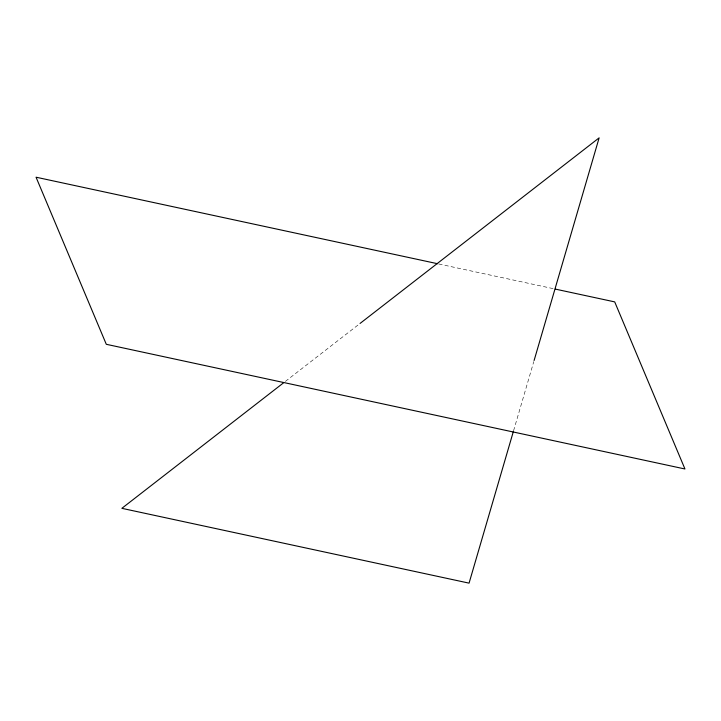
<?xml version="1.0" encoding="UTF-8"?>
<svg xmlns="http://www.w3.org/2000/svg" width="721" height="721" viewBox="0 0 721 721"><rect width="100%" height="100%" fill="white"/><g stroke="black" fill="none" stroke-linecap="round" stroke-linejoin="round"><path stroke-width="0.54" stroke-dasharray="3.6 2.7" d="M513.577 430.752L533.783 361.582M285.399 381.391L359.166 324.126M438.692 263.967L553.106 288.616"/><path stroke-width="1.08" d="M513.262 431.834L469.065 583.145L121.867 508.332L283.623 382.77M534.099 360.5L599.133 137.855L360.058 323.441M437.593 263.724L36.05 177.204L106.293 344.296L684.95 468.983L614.707 301.892L555.305 289.094"/></g></svg>
